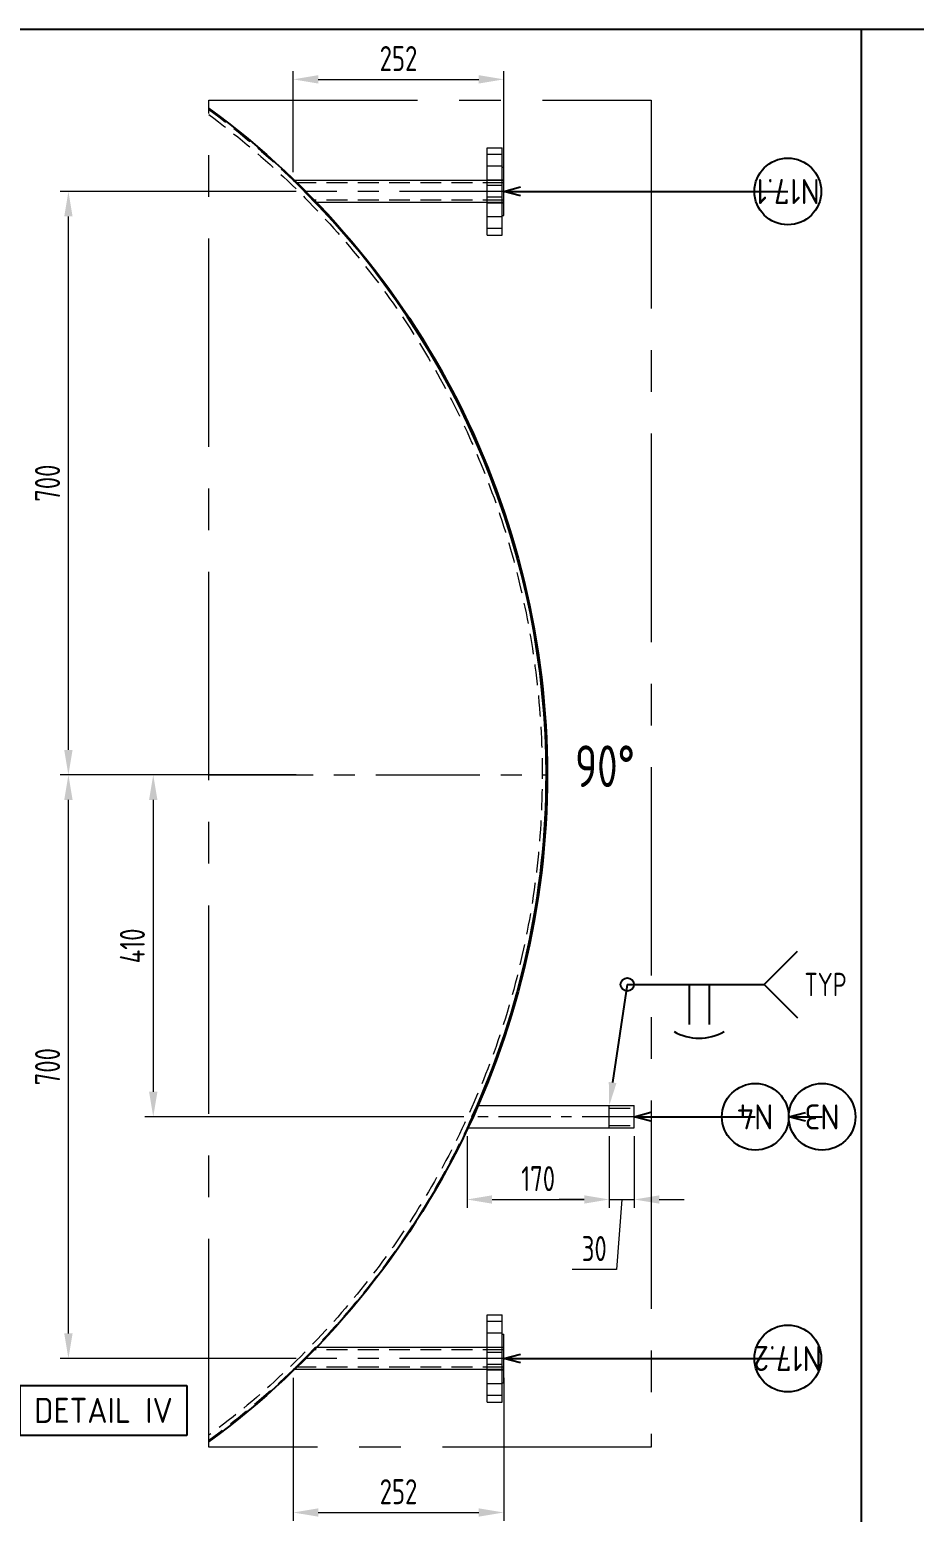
# Model space of a CAD drawing. Header units: millimetres. Extents: x -46397 to 283259, y -8690 to 23983.
# Drawn here: x 150868 to 151929, y -744 to 1034 of the extents above; entities that cross this region are included whole.
import ezdxf
from ezdxf import colors
from ezdxf.entities.mleader import LeaderData, LeaderLine
from ezdxf.enums import TextEntityAlignment as Align
from ezdxf.math import Vec2, Vec3

# ---------------------------------------------------------------- set-up
doc = ezdxf.new("R2010")
doc.units = ezdxf.units.MM
for name, pattern in [('CENTER', [2, 1.25, -0.25, 0.25, -0.25]), ('HIDDEN', [0.375, 0.25, -0.125]), ('HIDDENX2', [0.75, 0.5, -0.25])]:
    doc.linetypes.add(name, pattern=pattern)
doc.layers.get('Defpoints').update_dxf_attribs({"lineweight": 0})
for name, color, linetype, lineweight in [('0-Dim', 7, 'Continuous', 0), ('AM_5', 3, 'Continuous', 25), ('CHUAN NET KHUAT', 4, 'HIDDEN', 0), ('Dtext', 255, 'Continuous', 20), ('DUONGCHINH', 7, 'Continuous', 25), ('DUONGTAM', 1, 'CENTER', 0), ('Long_AM_Visible', 30, 'Continuous', 25), ('PHANTOM 2', 8, 'Continuous', 0)]:
    doc.layers.add(name, color=color, linetype=linetype, lineweight=lineweight)
doc.styles.add('Arial', font='arial.ttf')
doc.styles.add('Chu va so', font='arial.ttf')
doc.styles.add('GHI CHÚ 1', font='isocp_IV25.ttf', dxfattribs={"width": 0.8})
doc.styles.add('Long_Text', font='isocp.shx', dxfattribs={"width": 0.7})
doc.styles.get("Standard").update_dxf_attribs({"font": 'isocp.shx', "width": 0.8})
doc.styles.add('TCVN', font='arial.ttf')
doc.dimstyles.new('1-30SCALE', dxfattribs={"dimtxt": 75, "dimasz": 75, "dimexe": 37.5, "dimexo": 30, "dimgap": 30, "dimtad": 1, "dimtoh": 1, "dimdec": 0, "dimdsep": 46, "dimtxsty": 'GHI CHÚ 1', "dimcen": 0.09, "dimclrd": 256, "dimclre": 256, "dimclrt": 2, "dimadec": 0, "dimazin": 0, "dimtfac": 1, "dimtdec": 0, "dimtofl": 0, "dimtmove": 0, "dimatfit": 3, "dimfxl": 1, "dimlwd": 0, "dimlwe": 0, "dimarcsym": 0})

# ---------------------------------------------------------------- blocks, each defined once
blk = doc.blocks.new('*D552')
at = {"layer": 'Defpoints', "color": 0, "transparency": 16777216}
for p in [(150914.5, 140.3), (151197.5, 140.3, -1.5), (151197.5, -559.7, -1.5)]:
    blk.add_point(p, dxfattribs=at)
at = {"layer": 'PHANTOM 2', "linetype": 'Continuous', "lineweight": 0, "transparency": 16777216}
for p, q in [((151187.5, 140.3), (150904.5, 140.3)), ((150914.5, -529.7), (150914.5, 110.3)), ((151187.5, -559.7), (150904.5, -559.7))]:
    blk.add_line(p, q, dxfattribs=at)
at = {"layer": 'PHANTOM 2', "transparency": 16777216}
for points in [[(150909.5, 110.3), (150919.5, 110.3), (150914.5, 140.3)], [(150909.5, -529.7), (150919.5, -529.7), (150914.5, -559.7)]]:
    blk.add_solid(points, dxfattribs=at)
at = {"layer": 'PHANTOM 2', "color": 2, "transparency": 16777216, "insert": (150889.5, -209.7), "char_height": 30, "attachment_point": 5, "rotation": 90, "style": 'GHI CHÚ 1'}
blk.add_mtext('700', dxfattribs=at)
blk = doc.blocks.new('*D553')
at = {"layer": 'Defpoints', "color": 0, "transparency": 16777216}
for p in [(150914.5, 840.2), (151197.5, 840.2, -1.5), (151197.5, 140.3, -1.5)]:
    blk.add_point(p, dxfattribs=at)
at = {"layer": 'PHANTOM 2', "linetype": 'Continuous', "lineweight": 0, "transparency": 16777216}
for p, q in [((151187.5, 840.2), (150904.5, 840.2)), ((150914.5, 170.3), (150914.5, 810.2)), ((151187.5, 140.3), (150904.5, 140.3))]:
    blk.add_line(p, q, dxfattribs=at)
at = {"layer": 'PHANTOM 2', "transparency": 16777216}
for points in [[(150909.5, 810.2), (150919.5, 810.2), (150914.5, 840.2)], [(150909.5, 170.3), (150919.5, 170.3), (150914.5, 140.3)]]:
    blk.add_solid(points, dxfattribs=at)
at = {"layer": 'PHANTOM 2', "color": 2, "transparency": 16777216, "insert": (150889.5, 490.3), "char_height": 30, "attachment_point": 5, "rotation": 90, "style": 'GHI CHÚ 1'}
blk.add_mtext('700', dxfattribs=at)
blk = doc.blocks.new('*D554')
at = {"layer": 'Defpoints', "color": 0, "transparency": 16777216}
for p in [(151082.9, 140.3), (151016.2, -269.8), (151398.5, -269.8, -1.5)]:
    blk.add_point(p, dxfattribs=at)
at = {"layer": 'PHANTOM 2', "linetype": 'Continuous', "lineweight": 0, "transparency": 16777216}
for p, q in [((151072.9, 140.3), (151006.2, 140.3)), ((151016.2, 110.3), (151016.2, -239.8)), ((151388.5, -269.8), (151006.2, -269.8))]:
    blk.add_line(p, q, dxfattribs=at)
at = {"layer": 'PHANTOM 2', "transparency": 16777216}
for points in [[(151011.2, 110.3), (151021.2, 110.3), (151016.2, 140.3)], [(151011.2, -239.8), (151021.2, -239.8), (151016.2, -269.8)]]:
    blk.add_solid(points, dxfattribs=at)
at = {"layer": 'PHANTOM 2', "color": 2, "transparency": 16777216, "insert": (150991.2, -64.8), "char_height": 30, "attachment_point": 5, "rotation": 90, "style": 'GHI CHÚ 1'}
blk.add_mtext('410', dxfattribs=at)
blk = doc.blocks.new('*D557')
at = {"layer": 'Defpoints', "color": 0, "transparency": 16777216}
for p in [(151184, -573, -1.5), (151436.4, -573, -1.5), (151436.4, -744.5)]:
    blk.add_point(p, dxfattribs=at)
at = {"layer": 'PHANTOM 2', "linetype": 'Continuous', "lineweight": 0, "transparency": 16777216}
for p, q in [((151184, -583), (151184, -754.5)), ((151436.4, -583), (151436.4, -754.5)), ((151214, -744.5), (151406.4, -744.5))]:
    blk.add_line(p, q, dxfattribs=at)
at = {"layer": 'PHANTOM 2', "transparency": 16777216}
for points in [[(151214, -739.5), (151214, -749.5), (151184, -744.5)], [(151406.4, -739.5), (151406.4, -749.5), (151436.4, -744.5)]]:
    blk.add_solid(points, dxfattribs=at)
at = {"layer": 'PHANTOM 2', "color": 2, "transparency": 16777216, "insert": (151310.2, -719.5), "char_height": 30, "attachment_point": 5, "style": 'GHI CHÚ 1'}
blk.add_mtext('252', dxfattribs=at)
blk = doc.blocks.new('*D558')
at = {"layer": 'Defpoints', "color": 0, "transparency": 16777216}
for p in [(151392.4, -283.1, -1.5), (151562.8, -283.1, -1.5), (151562.8, -369)]:
    blk.add_point(p, dxfattribs=at)
at = {"layer": 'PHANTOM 2', "linetype": 'Continuous', "lineweight": 0, "transparency": 16777216}
for p, q in [((151392.4, -293.1), (151392.4, -379)), ((151562.8, -293.1), (151562.8, -379)), ((151422.4, -369), (151532.8, -369))]:
    blk.add_line(p, q, dxfattribs=at)
at = {"layer": 'PHANTOM 2', "transparency": 16777216}
for points in [[(151422.4, -364), (151422.4, -374), (151392.4, -369)], [(151532.8, -364), (151532.8, -374), (151562.8, -369)]]:
    blk.add_solid(points, dxfattribs=at)
at = {"layer": 'PHANTOM 2', "color": 2, "transparency": 16777216, "insert": (151477.6, -344), "char_height": 30, "attachment_point": 5, "style": 'GHI CHÚ 1'}
blk.add_mtext('170', dxfattribs=at)
blk = doc.blocks.new('*D559')
at = {"layer": 'Defpoints', "color": 0, "transparency": 16777216}
for p in [(151562.8, -283.1, -1.5), (151592.8, -283.1, -1.5), (151592.8, -369)]:
    blk.add_point(p, dxfattribs=at)
at = {"layer": 'PHANTOM 2', "linetype": 'Continuous', "lineweight": 0, "transparency": 16777216}
for p, q in [((151562.8, -293.1), (151562.8, -379)), ((151592.8, -293.1), (151592.8, -379)), ((151532.8, -369), (151502.8, -369)), ((151562.8, -369), (151592.8, -369)), ((151577.8, -369), (151571.4, -452.9)), ((151622.8, -369), (151652.8, -369)), ((151571.4, -452.9), (151518.4, -452.9))]:
    blk.add_line(p, q, dxfattribs=at)
at = {"layer": 'PHANTOM 2', "transparency": 16777216}
for points in [[(151532.8, -364), (151532.8, -374), (151562.8, -369)], [(151622.8, -364), (151622.8, -374), (151592.8, -369)]]:
    blk.add_solid(points, dxfattribs=at)
at = {"layer": 'PHANTOM 2', "color": 2, "transparency": 16777216, "insert": (151544.9, -427.9), "char_height": 30, "attachment_point": 5, "style": 'GHI CHÚ 1'}
blk.add_mtext('30', dxfattribs=at)
blk = doc.blocks.new('*D560')
at = {"layer": 'Defpoints', "color": 0, "transparency": 16777216}
for p in [(151436.4, 974.7), (151184, 853.5, -1.5), (151436.4, 853.5, -1.5)]:
    blk.add_point(p, dxfattribs=at)
at = {"layer": 'PHANTOM 2', "linetype": 'Continuous', "lineweight": 0, "transparency": 16777216}
for p, q in [((151184, 863.5), (151184, 984.7)), ((151436.4, 863.5), (151436.4, 984.7)), ((151214, 974.7), (151406.4, 974.7))]:
    blk.add_line(p, q, dxfattribs=at)
at = {"layer": 'PHANTOM 2', "transparency": 16777216}
for points in [[(151214, 979.7), (151214, 969.7), (151184, 974.7)], [(151406.4, 979.7), (151406.4, 969.7), (151436.4, 974.7)]]:
    blk.add_solid(points, dxfattribs=at)
at = {"layer": 'PHANTOM 2', "color": 2, "transparency": 16777216, "insert": (151310.2, 999.7), "char_height": 30, "attachment_point": 5, "style": 'GHI CHÚ 1'}
blk.add_mtext('252', dxfattribs=at)
blk = doc.blocks.new('_TagCircle')
at = {"color": 0, "linetype": 'ByBlock', "lineweight": -2, "transparency": 16777216}
blk.add_circle((0, 0), 4, dxfattribs=at)
at = {"layer": 'Long_AM_Visible', "color": 0, "transparency": 16777216, "style": 'Long_Text'}
blk.add_attdef('TAGNUMBER', text='', height=3, dxfattribs=at).set_placement((0, -1.5), align=Align.CENTER)
blk = doc.blocks.new('_Open30')
at = {"color": 0, "linetype": 'ByBlock', "lineweight": -2}
for p, q in [((-1, 0.268), (0, 0)), ((0, 0), (-1, -0.268)), ((0, 0), (-1, 0))]:
    blk.add_line(p, q, dxfattribs=at)
blk = doc.blocks.new('_Dot')
at = {"color": 0, "linetype": 'ByBlock', "lineweight": -2}
blk.add_line((-0.5, 0), (-1, 0), dxfattribs=at)
at = {"color": 0, "linetype": 'ByBlock', "const_width": 0.5}
blk.add_lwpolyline([(-0.25, 0, 1), (0.25, 0, 1)], format="xyb", close=True, dxfattribs=at)
blk = doc.blocks.new('*S1155')
at = {"layer": 'AM_5'}
for p, q in [((139634.6, -111.1), (139674.6, -71.1)), ((139470.6, -111.1), (139453, -228.7)), ((139470.6, -111.1), (139634.6, -111.1)), ((139634.6, -111.1), (139674.6, -151.1))]:
    blk.add_line(p, q, dxfattribs=at)
at = {"layer": 'AM_5', "color": 2}
for p, q in [((139544.6, -111.1), (139544.6, -159.1)), ((139568.6, -111.1), (139568.6, -159.1))]:
    blk.add_line(p, q, dxfattribs=at)
blk.add_circle((139470.6, -111.1), 7.98, dxfattribs=at)
blk.add_arc((139556.6, -115.6), 60, 240, 300, dxfattribs=at)
at = {"layer": 'AM_5', "linetype": 'Continuous'}
blk.add_trace([(139448.4, -228), (139457.6, -229.4), (139448.9, -256.4)], dxfattribs=at)
at = {"layer": 'AM_5', "color": 2, "insert": (139683, -111.1), "char_height": 28, "attachment_point": 4}
blk.add_mtext('TYP', dxfattribs=at)
blk = doc.blocks.new('*U1841')
at = {"lineweight": 25}
for points in [[(0, 0), (4935.3, 0), (4935.3, 3232.9), (0, 3232.9)], [(0, 0), (3731.6, 0), (3731.6, 3232.9), (0, 3232.9)]]:
    blk.add_lwpolyline(points, close=True, dxfattribs=at)
at = {"layer": 'Dtext', "ltscale": 0.1}
for tag, p, height, style in [('REV_3', (3763.4, 1214.3), 21.5, 'TCVN'), ('FOR_APPROVAL3', (3978.4, 1212.8, -0.2), 25.8, 'TCVN'), ('REV_2', (3763.4, 1134), 21.5, 'TCVN'), ('FOR_APPROVAL2', (3978.4, 1132.5, -0.2), 25.8, 'TCVN'), ('FOR_APPROVAL1', (3978.4, 1052.3, -0.2), 25.8, 'TCVN'), ('REV_1', (3763.4, 1053.8), 21.5, 'TCVN'), ('NGUOI_VE', (4207.4, 972.4, -0.2), 25.8, 'TCVN'), ('NGUOI_KIEM_2', (4435.3, 972.4, -0.2), 25.8, 'TCVN'), ('NGUOI_DUYET', (4710.7, 972.4, -0.2), 25.8, 'TCVN'), ('REV_0', (3763.4, 973.5), 21.5, 'TCVN'), ('1.1_A4', (4724.5, 49, -0.2), 25.8, 'Chu va so'), ('A4_A4', (4810.3, 49, -0.2), 25.8, 'Chu va so'), ('REV.', (4881, 49, -0.2), 25.8, 'Chu va so')]:
    blk.add_attdef(tag, p, '', height=height, dxfattribs=dict(at, style=style))
for tag, p, height, style, width in [('NGAY_REV03', (3817.9, 1212.8, -0.2), 22.4, 'TCVN', 0.95), ('NGAY_REV02', (3817.9, 1132.5, -0.2), 22.4, 'TCVN', 0.95), ('NGAY_REV01', (3817.9, 1052.3, -0.2), 22.4, 'TCVN', 0.95), ('NGAY_REV0', (3817.9, 972, -0.2), 22.4, 'TCVN', 0.95), ('DWD.NO', (3815.9, 20.9, -0.2), 34.4, 'Chu va so', 0.85)]:
    blk.add_attdef(tag, p, '', height=height, dxfattribs=dict(at, style=style, width=width))
at = {"layer": 'Dtext', "lineweight": 25, "ltscale": 0.1, "style": 'Chu va so'}
for tag, p, height in [('PROJECT_CODE', (4064.5, 404.1), 51.6), ('TITLE1', (3841, 308.2, -0.2), 34.4), ('TITLE2', (3841, 227.3, -0.2), 34.4), ('TITLE3', (3841, 147.1, -0.2), 34.4)]:
    blk.add_attdef(tag, p, '', height=height, dxfattribs=at)

msp = doc.modelspace()

# ---------------------------------------------------------------- linework, layer by layer
at = {"color": 2, "linetype": 'Continuous', "lineweight": 0, "ltscale": 10, "extrusion": (0, 1, 0)}
for p, q in [((151416.43, 787.75), (151416.43, 892.75)), ((151416.43, 892.75), (151434.43, 892.75)), ((151434.43, 787.75), (151434.43, 892.75)), ((151434.43, 869.25), (151436.43, 869.25)), ((151436.43, 811.25), (151436.43, 869.25)), ((151416.43, 853.55), (151183.96, 853.55)), ((151416.43, 826.95), (151210.56, 826.95)), ((151434.43, 811.25), (151436.43, 811.25)), ((151416.43, 787.75), (151434.43, 787.75)), ((151404.51, -256.4), (151562.75, -256.4)), ((151562.75, -283.1), (151562.75, -256.4)), ((151562.75, -256.4), (151592.75, -256.4)), ((151592.75, -283.1), (151592.75, -256.4)), ((151392.36, -283.1), (151562.75, -283.1)), ((151562.75, -283.1), (151592.75, -283.1)), ((151416.43, -612.25), (151416.43, -507.25)), ((151416.43, -507.25), (151434.43, -507.25)), ((151434.43, -612.25), (151434.43, -507.25)), ((151434.43, -530.75), (151436.43, -530.75)), ((151436.43, -588.75), (151436.43, -530.75)), ((151416.43, -546.45), (151210.56, -546.45)), ((151416.43, -573.04), (151183.96, -573.04)), ((151434.43, -588.75), (151436.43, -588.75)), ((151416.43, -612.25), (151434.43, -612.25))]:
    msp.add_line(p, q, dxfattribs=at)
at = {"color": 1, "linetype": 'HIDDENX2', "lineweight": 0, "ltscale": 50, "extrusion": (0, 1, 0)}
for p, q in [((151434.43, 884.75), (151416.43, 884.75)), ((151434.43, 870.75), (151416.43, 870.75)), ((151416.43, 854), (151436.43, 854)), ((151436.43, 850.68), (151186.93, 850.68)), ((151436.43, 853.55), (151416.43, 853.55)), ((151434.43, 847.25), (151416.43, 847.25)), ((151436.43, 829.82), (151207.79, 829.82)), ((151434.43, 833.25), (151416.43, 833.25)), ((151436.43, 826.95), (151416.43, 826.95)), ((151416.43, 826.5), (151436.43, 826.5)), ((151434.43, 809.75), (151416.43, 809.75)), ((151434.43, 795.75), (151416.43, 795.75)), ((151562.75, -259.4), (151592.75, -259.4)), ((151562.75, -280.1), (151592.75, -280.1)), ((151434.43, -515.25), (151416.43, -515.25)), ((151434.43, -529.25), (151416.43, -529.25)), ((151436.43, -549.32), (151207.79, -549.32)), ((151416.43, -546), (151436.43, -546)), ((151436.43, -546.45), (151416.43, -546.45)), ((151434.43, -552.75), (151416.43, -552.75)), ((151434.43, -566.75), (151416.43, -566.75)), ((151436.43, -570.17), (151186.93, -570.17)), ((151436.43, -573.04), (151416.43, -573.04)), ((151416.43, -573.5), (151436.43, -573.5)), ((151434.43, -590.25), (151416.43, -590.25)), ((151434.43, -604.25), (151416.43, -604.25))]:
    msp.add_line(p, q, dxfattribs=at)
at = {"color": 2, "linetype": 'Continuous', "lineweight": 0, "ltscale": 10}
for start, end in [(43.91862, 46.09562), (334.68299, 336.38077), (313.90407, 316.08109)]:
    msp.add_arc((150497.44, 140.25), 990, start, end, dxfattribs=at)
for start, end in [(0, 44.99678), (335.53188, 0)]:
    msp.add_arc((150497.44, 140.25), 990, start, end)
at = {"layer": 'CHUAN NET KHUAT', "color": 3, "ltscale": 100, "extrusion": (0, 0, -1)}
for radius, start, end in [(990, 126.25289, 233.74711), (985, 126.46646, 233.53354)]:
    msp.add_arc((-150497.44, 140.25), radius, start, end, dxfattribs=at)
at = {"layer": 'DUONGCHINH', "color": 2, "ltscale": 10, "extrusion": (0, 0, -1)}
msp.add_arc((-150497.44, 140.25), 991, 126.21051, 233.78949, dxfattribs=at)
at = {"layer": 'DUONGTAM', "ltscale": 100}
for p, q in [((151436.43, 840.25), (151197.52, 840.25)), ((151082.88, 140.25), (151488.43, 140.25)), ((151436.43, -559.75), (151197.52, -559.75))]:
    msp.add_line(p, q, dxfattribs=at)
at = {"layer": 'DUONGTAM', "ltscale": 50}
msp.add_line((151592.75, -269.75), (151393.06, -269.75), dxfattribs=at)
at = {"layer": 'DUONGTAM', "color": 6, "ltscale": 200, "elevation": 1.5}
msp.add_lwpolyline([(151082.88, 949.76), (151613.11, 949.76), (151613.11, -666.13), (151082.88, -666.13)], close=True, dxfattribs=at)

# ---------------------------------------------------------------- block references
at = {"layer": 'AM_5'}
msp.add_blockref('*S1155', (12113.89, 0), dxfattribs=at)

# ---------------------------------------------------------------- texts
at = {"color": 6, "insert": (151502.55, 175.76), "char_height": 50, "attachment_point": 1, "style": 'GHI CHÚ 1'}
msp.add_mtext_dynamic_manual_height_columns('\\pxqc;90%%D', width=110.2, gutter_width=322.31, heights=[0], dxfattribs=at)
at = {"color": 3, "insert": (150871.62, -607, 0.25), "char_height": 30, "attachment_point": 1, "style": 'Arial', "bg_fill": 16, "box_fill_scale": 1.5, "bg_fill_color": 256, "bg_fill_transparency": 0}
msp.add_mtext_dynamic_manual_height_columns('\\pxqc;{\\Fisocp|c0;DETAIL IV}', width=169.8, gutter_width=12.5, heights=[0], dxfattribs=at)

# ---------------------------------------------------------------- dimensions: what is measured, and where the dimension line sits
at = {"layer": 'PHANTOM 2'}
for base, p1, p2, picture, middle in [((151436.43, 974.68, 1.5), (151183.96, 853.55), (151436.43, 853.55), '*D560', (151310.2, 999.68, 1.5)), ((151562.75, -369.04, 1.5), (151392.36, -283.1), (151562.75, -283.1), '*D558', (151477.55, -344.04, 1.5)), ((151436.43, -744.49, 1.5), (151183.96, -573.04), (151436.43, -573.04), '*D557', (151310.19, -719.49, 1.5))]:
    dim = msp.add_linear_dim(base=base, p1=p1, p2=p2, dimstyle='1-30SCALE', override={"dimtxt": 30, "dimasz": 30, "dimexe": 10, "dimexo": 10, "dimgap": 10, "dimtmove": 1}, dxfattribs=at)
    dim.commit()
    dim.dimension.update_dxf_attribs({"geometry": picture, "text_midpoint": middle})
for base, p1, p2, picture, middle in [((150914.46, 840.25, 1.5), (151197.52, 140.25), (151197.52, 840.25), '*D553', (150889.46, 490.25, 1.5)), ((150914.46, 140.25, 1.5), (151197.52, -559.75), (151197.52, 140.25), '*D552', (150889.46, -209.75, 1.5)), ((151016.16, -269.79, 1.5), (151082.88, 140.25, 1.5), (151398.53, -269.79), '*D554', (150991.16, -64.77, 1.5))]:
    dim = msp.add_linear_dim(base=base, p1=p1, p2=p2, angle=90, dimstyle='1-30SCALE', override={"dimtxt": 30, "dimasz": 30, "dimexe": 10, "dimexo": 10, "dimgap": 10, "dimtmove": 1}, dxfattribs=at)
    dim.commit()
    dim.dimension.update_dxf_attribs({"geometry": picture, "text_midpoint": middle})
dim = msp.add_linear_dim(base=(151592.75, -369.04, 1.5), p1=(151562.75, -283.1), p2=(151592.75, -283.1), dimstyle='1-30SCALE', override={"dimtxt": 30, "dimasz": 30, "dimexe": 10, "dimexo": 10, "dimgap": 10, "dimtmove": 1}, dxfattribs=at)
dim.commit()
dim.dimension.update_dxf_attribs({"geometry": '*D559', "text_midpoint": (151561.42, -452.88, 1.5), "dimtype": 160})

# ---------------------------------------------------------------- leaders
at = {"color": 3, "ltscale": 5}
ml = msp.add_multileader_mtext('Standard', dxfattribs=at)
ml.set_content('{\\fArial|b0|i0|c0|p34;Khoan lỗ %%C10 cho cùm ống DN200 (theo thực tế)}', color=3)
ml.set_leader_properties(lineweight=9)
ml.set_arrow_properties(name='DOT')
ml.build(insert=Vec2(0, 0))
ml.multileader.update_dxf_attribs({"has_dogleg": 0, "text_left_attachment_type": 5, "text_right_attachment_type": 6, "dogleg_length": 0.1, "arrow_head_size": 17.4, "scale": 300})
ctx = ml.context
ctx.base_point, ctx.scale, ctx.char_height, ctx.arrow_head_size, ctx.landing_gap_size, ctx.plane_origin = Vec3(148509.96, 665.28), 300, 24, 17.4, 18, Vec3(149312.43, -378.76)
ctx.left_attachment, ctx.right_attachment = 5, 6
notes = []
notes.append((ctx, [(0, (1, 1, 0), (148878.33, 716.29), (-1, 0), 30, [(0, [(149054.42, 441.35)], 0, [])])]))
ctx.mtext.insert, ctx.mtext.width, ctx.mtext.flow_direction = Vec3(148527.96, 747.35), 309.9931, 5
ml = msp.add_multileader_mtext('Standard', dxfattribs=at)
ml.set_content('{\\fArial|b0|i0|c0|p34;Khoan lỗ %%C10 cho cùm ống DN100 (theo thực tế)}', color=3)
ml.set_leader_properties(lineweight=9)
ml.set_arrow_properties(name='DOT')
ml.build(insert=Vec2(0, 0))
ml.multileader.update_dxf_attribs({"has_dogleg": 0, "text_left_attachment_type": 5, "text_right_attachment_type": 6, "dogleg_length": 0.1, "arrow_head_size": 17.4, "scale": 300})
ctx = ml.context
ctx.base_point, ctx.scale, ctx.char_height, ctx.arrow_head_size, ctx.landing_gap_size, ctx.plane_origin = Vec3(149602.55, 578.05), 300, 24, 17.4, 18, Vec3(149253.66, -389.59)
ctx.left_attachment, ctx.right_attachment = 5, 6
notes.append((ctx, [(0, (1, 1, 0), (149572.55, 578.05), (1, 0), 30, [(0, [(149511.66, 430.53)], 0, [])])]))
ctx.mtext.insert, ctx.mtext.width, ctx.mtext.flow_direction = Vec3(149620.55, 660.13), 306.4046, 5
at = {"layer": '0-Dim', "color": 6}
ml = msp.add_multileader_block('Standard', dxfattribs=at)
ml.set_content('_TagCircle', color=6, scale=10)
ml.set_attribute('TAGNUMBER', 'N17.1', width=0)
ml.set_leader_properties(color=5)
ml.set_arrow_properties(name='OPEN30')
ml.build(insert=Vec2(0, 0))
ml.multileader.update_dxf_attribs({"has_dogleg": 0, "text_left_attachment_type": 6, "text_right_attachment_type": 6, "dogleg_length": 0.36, "arrow_head_size": 20, "block_connection_type": 1})
ctx = ml.context
ctx.base_point, ctx.char_height, ctx.arrow_head_size, ctx.landing_gap_size, ctx.plane_origin = Vec3(151776.89, 840.25), 56, 20, 1.4, Vec3(152590.85, 1168.49)
ctx.left_attachment, ctx.right_attachment, ctx.attachment_type = 6, 6, 1
notes.append((ctx, [(1, (1, 1, 0), (151776.53, 840.25), (1, 0), 0.36, [(0, [(151436.43, 840.25)], 0, [])])]))
ctx.block.insert, ctx.block.rotation = Vec3(151776.89, 840.25), 3.1415927
ml = msp.add_multileader_block('Standard', dxfattribs=at)
ml.set_content('_TagCircle', color=6, scale=10)
ml.set_attribute('TAGNUMBER', 'N4', width=0)
ml.set_leader_properties(color=5)
ml.set_arrow_properties(name='OPEN30')
ml.build(insert=Vec2(0, 0))
ml.multileader.update_dxf_attribs({"has_dogleg": 0, "text_left_attachment_type": 6, "text_right_attachment_type": 6, "dogleg_length": 0.36, "arrow_head_size": 20, "block_connection_type": 1})
ctx = ml.context
ctx.base_point, ctx.char_height, ctx.arrow_head_size, ctx.landing_gap_size, ctx.plane_origin = Vec3(151737.95, -269.75), 56, 20, 1.4, Vec3(152747.17, 58.49)
ctx.left_attachment, ctx.right_attachment, ctx.attachment_type = 6, 6, 1
notes.append((ctx, [(1, (1, 1, 0), (151737.59, -269.75), (1, 0), 0.36, [(0, [(151592.75, -269.75)], 0, [])])]))
ctx.block.insert, ctx.block.rotation = Vec3(151737.95, -269.75), 3.1415927
ml = msp.add_multileader_block('Standard', dxfattribs=at)
ml.set_content('_TagCircle', color=6, scale=10)
ml.set_attribute('TAGNUMBER', 'N17.2', width=0)
ml.set_leader_properties(color=5)
ml.set_arrow_properties(name='OPEN30')
ml.build(insert=Vec2(0, 0))
ml.multileader.update_dxf_attribs({"has_dogleg": 0, "text_left_attachment_type": 6, "text_right_attachment_type": 6, "dogleg_length": 0.36, "arrow_head_size": 20, "block_connection_type": 1})
ctx = ml.context
ctx.base_point, ctx.char_height, ctx.arrow_head_size, ctx.landing_gap_size, ctx.plane_origin = Vec3(151776.89, -559.75), 56, 20, 1.4, Vec3(152590.85, -231.51)
ctx.left_attachment, ctx.right_attachment, ctx.attachment_type = 6, 6, 1
notes.append((ctx, [(1, (1, 1, 0), (151776.53, -559.75), (1, 0), 0.36, [(0, [(151436.43, -559.75)], 0, [])])]))
ctx.block.insert, ctx.block.rotation = Vec3(151776.89, -559.75), 3.1415927
for ctx, leaders in notes:
    for number, flags, end, landing, length, lines in leaders:
        leader = LeaderData()
        leader.index, (leader.has_last_leader_line, leader.has_dogleg_vector, leader.attachment_direction) = number, flags
        leader.last_leader_point, leader.dogleg_vector, leader.dogleg_length = Vec3(end), Vec3(landing), length
        for number, points, colour, breaks in lines:
            line = LeaderLine()
            line.index, line.vertices, line.color, line.breaks = number, Vec3.list(points), colors.encode_raw_color(colour), breaks
            leader.lines.append(line)
        ctx.leaders.append(leader)

# ---------------------------------------------------------------- next in the draw order: block references
at = {"xscale": 0.9084576280678549, "yscale": 0.9084576280678549, "zscale": 0.9084576280678549}
msp.add_blockref('*U1841', (148475.24, -1902.62), dxfattribs=at)

# ---------------------------------------------------------------- next in the draw order: leaders
at = {"layer": '0-Dim', "color": 6}
ml = msp.add_multileader_block('Standard', dxfattribs=at)
ml.set_content('_TagCircle', color=6, scale=10)
ml.set_attribute('TAGNUMBER', 'N3', width=0)
ml.set_leader_properties(color=5)
ml.set_arrow_properties(name='OPEN30')
ml.build(insert=Vec2(0, 0))
ml.multileader.update_dxf_attribs({"has_dogleg": 0, "text_left_attachment_type": 6, "text_right_attachment_type": 6, "dogleg_length": 0.36, "arrow_head_size": 20, "block_connection_type": 1})
ctx = ml.context
ctx.base_point, ctx.char_height, ctx.arrow_head_size, ctx.landing_gap_size, ctx.plane_origin = Vec3(151817.95, -269.82), 56, 20, 1.4, Vec3(152827.17, 58.42)
ctx.left_attachment, ctx.right_attachment, ctx.attachment_type = 6, 6, 1
notes = []
notes.append((ctx, [(1, (1, 1, 0), (151817.59, -269.82), (1, 0), 0.36, [(0, [(151777.95, -269.82)], 0, [])])]))
ctx.block.insert, ctx.block.rotation = Vec3(151817.95, -269.82), 3.1415927
for ctx, leaders in notes:
    for number, flags, end, landing, length, lines in leaders:
        leader = LeaderData()
        leader.index, (leader.has_last_leader_line, leader.has_dogleg_vector, leader.attachment_direction) = number, flags
        leader.last_leader_point, leader.dogleg_vector, leader.dogleg_length = Vec3(end), Vec3(landing), length
        for number, points, colour, breaks in lines:
            line = LeaderLine()
            line.index, line.vertices, line.color, line.breaks = number, Vec3.list(points), colors.encode_raw_color(colour), breaks
            leader.lines.append(line)
        ctx.leaders.append(leader)

doc.saveas('drawing.dxf')
